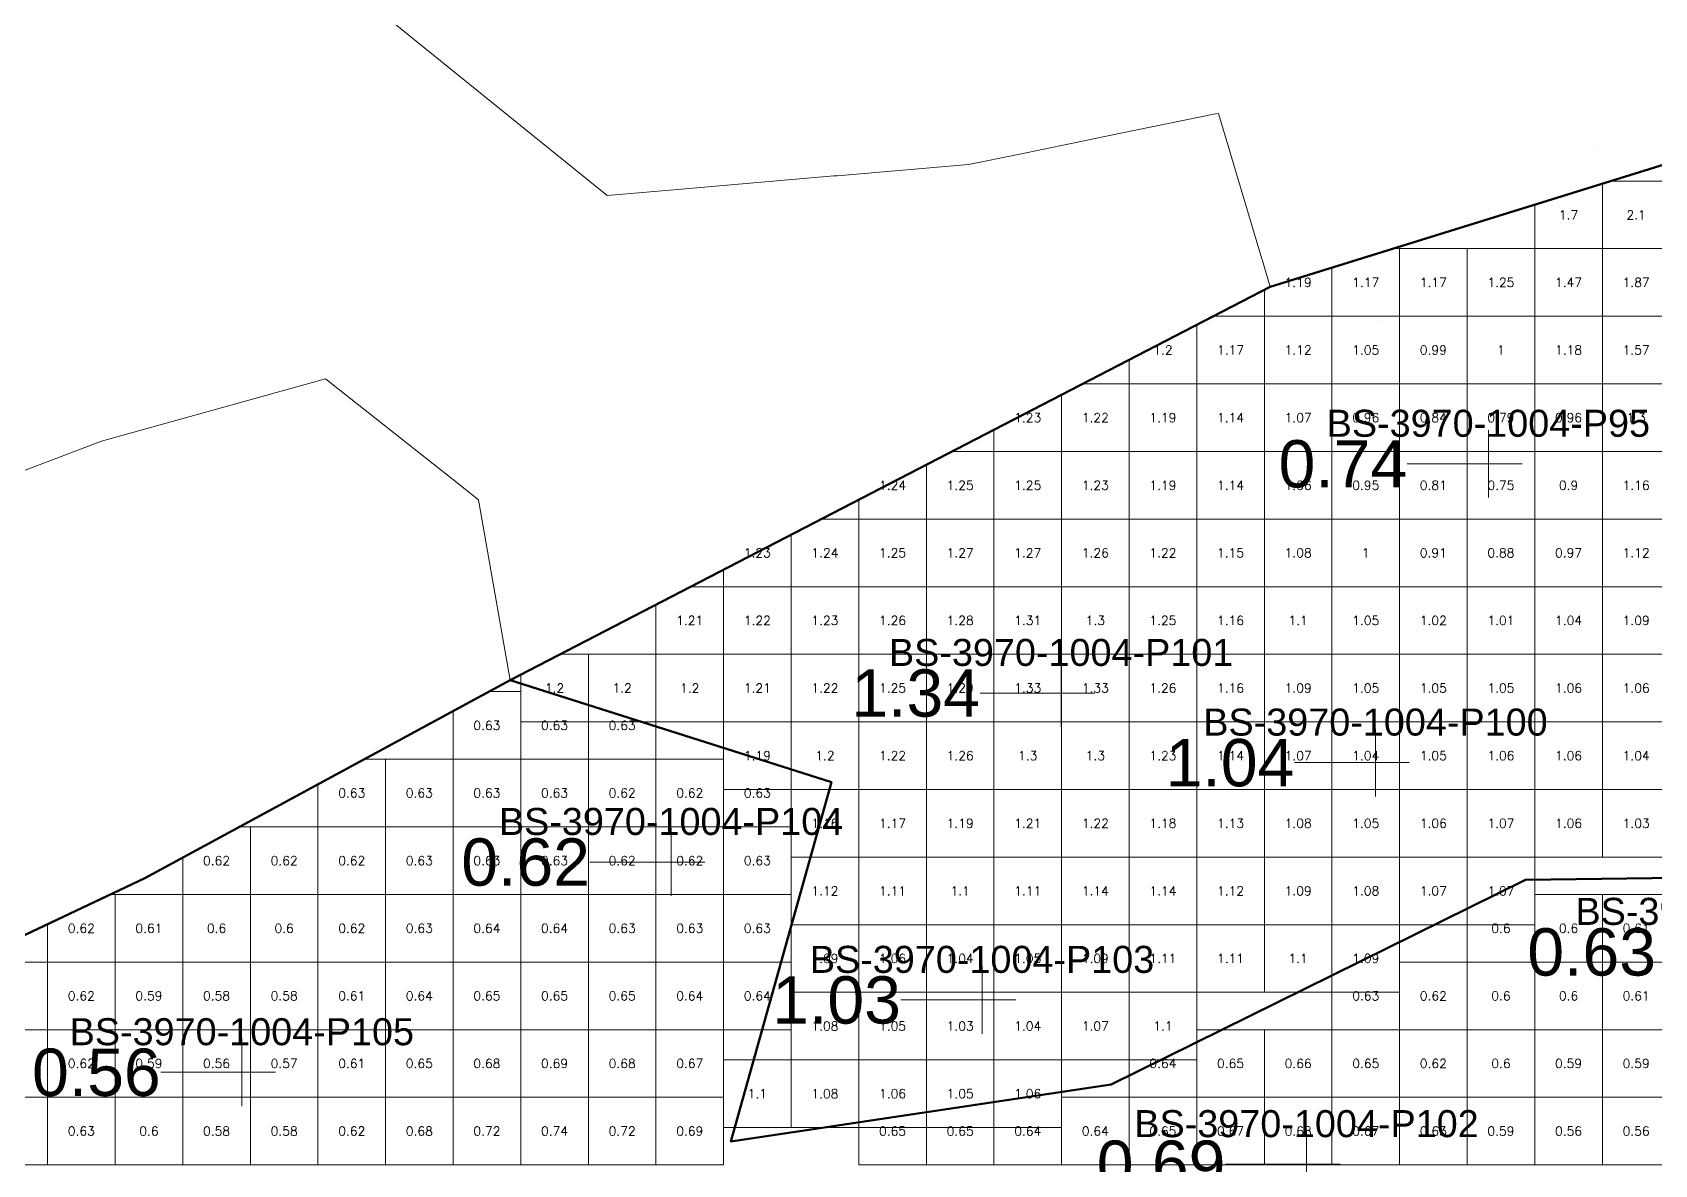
# Model space of a CAD drawing. Header units: inches. Extents: x 469775 to 470079, y 4349683 to 4349873.
# Drawn here: x 469810.14 to 469834.14, y 4349762.14 to 4349778.89 of the extents above; entities that cross this region are included whole.
import ezdxf
from ezdxf.enums import TextEntityAlignment as Align

# ---------------------------------------------------------------- set-up
doc = ezdxf.new("R2010")
doc.units = ezdxf.units.IN
doc.header["$MEASUREMENT"] = 0
for name, color, linetype, lineweight in [('0.500-1.000', 7, 'Continuous', 0), ('点', 7, 'Continuous', 0), ('爆区方格网', 7, 'Continuous', 0), ('线条', 7, 'Continuous', 0), ('钻孔', 7, 'Continuous', 0)]:
    doc.layers.add(name, color=color, linetype=linetype, lineweight=lineweight)
doc.styles.add('3dmine_textStyle_1', font='txt.shx', dxfattribs={"height": 1, "bigfont": 'gbcbig.shx'})
doc.styles.add('3dmine_textStyle_2', font='arial.ttf', dxfattribs={"height": 1})

msp = doc.modelspace()

# ---------------------------------------------------------------- hatches: boundary and pattern name
at = {"layer": '钻孔', "linetype": 'Continuous', "lineweight": 0, "true_color": 0x00ffff, "extrusion": (0, 1, 0)}
for points in [[(-469832.68, 3959.85), (-469831.68, 3959.85), (-469831.68, 3972.85), (-469832.68, 3972.85)], [(-469820.59, 3960.29), (-469819.59, 3960.29), (-469819.59, 3973.29), (-469820.59, 3973.29)], [(-469814.24, 3960.45), (-469813.24, 3960.45), (-469813.24, 3973.45), (-469814.24, 3973.45)], [(-469829.99, 3960.01), (-469828.99, 3960.01), (-469828.99, 3973.01), (-469829.99, 3973.01)]]:
    msp.add_hatch(color=4, dxfattribs=at).paths.add_polyline_path(points, flags=0)
at = {"layer": '钻孔', "linetype": 'Continuous', "lineweight": 0, "true_color": 0x0000ff, "extrusion": (0, 1, 0)}
for points in [[(-469826.36, 3960.04), (-469825.36, 3960.04), (-469825.36, 3973.04), (-469826.36, 3973.04)], [(-469831.01, 3959.95), (-469830.01, 3959.95), (-469830.01, 3972.95), (-469831.01, 3972.95)], [(-469825.19, 3960.15), (-469824.19, 3960.15), (-469824.19, 3973.15), (-469825.19, 3973.15)]]:
    msp.add_hatch(color=5, dxfattribs=at).paths.add_polyline_path(points, flags=0)

# ---------------------------------------------------------------- linework, layer by layer
at = {"color": 5, "linetype": 'Continuous', "lineweight": 50, "elevation": 1987.297}
for points in [[(469817.208, 4349769.309), (469828.454, 4349775.127), (469837.3, 4349777.874), (469846.044, 4349775.075), (469845.59, 4349771.971), (469847.292, 4349769.245), (469850.168, 4349770.343), (469852.439, 4349771.326), (469856.754, 4349771.099), (469861.845, 4349771.213), (469866.414, 4349769.254), (469864.214, 4349766.26), (469858.315, 4349764.574), (469853.994, 4349765.649), (469852.242, 4349767.401), (469842.005, 4349764.839), (469836.359, 4349766.411), (469832.229, 4349766.357), (469826.099, 4349763.33), (469820.476, 4349762.487), (469821.961, 4349767.803), (469817.208, 4349769.309), (469817.208, 4349769.309)], [(469808.467, 4349758.645), (469817.134, 4349758.797), (469824.272, 4349756.124), (469828.701, 4349753.527), (469831.831, 4349753.068), (469833.358, 4349750.622), (469837.582, 4349745.099), (469842.228, 4349744.294), (469848.28, 4349752.862), (469855.658, 4349756.452), (469851.682, 4349759.72), (469853.994, 4349765.649), (469852.242, 4349767.401), (469842.005, 4349764.839), (469836.359, 4349766.411), (469832.229, 4349766.357), (469826.099, 4349763.33), (469820.476, 4349762.487), (469821.961, 4349767.803), (469817.208, 4349769.309), (469811.803, 4349766.383), (469805.674, 4349763.484)]]:
    msp.add_lwpolyline(points, dxfattribs=at)
at = {"layer": '0.500-1.000'}
msp.add_lwpolyline([(469814.971, 4349779.451), (469818.643, 4349776.481), (469819.168, 4349776.526), (469819.745, 4349776.575), (469822, 4349776.768), (469822.048, 4349776.772), (469823.99, 4349776.938), (469824.725, 4349777.088), (469826.243, 4349777.399), (469827.642, 4349777.685), (469827.688, 4349777.694), (469827.702, 4349777.645), (469828.33, 4349775.542), (469828.333, 4349775.532), (469828.454, 4349775.127), (469828.227, 4349775.01), (469828.222, 4349775.007), (469825.366, 4349773.529), (469823.873, 4349772.757), (469817.208, 4349769.309), (469816.745, 4349771.948), (469816.74, 4349771.979), (469816.352, 4349772.286), (469814.477, 4349773.769), (469811.165, 4349772.846), (469811.165, 4349772.846), (469808.152, 4349771.701)], dxfattribs=at)
at = {"layer": '点', "color": 138, "linetype": 'Continuous', "lineweight": 0, "true_color": 0x004c4c}
for points, elevation in [([(469831.68, 4349772.01), (469831.68, 4349773.01)], 3972.85), ([(469832.18, 4349772.51), (469831.18, 4349772.51)], 3972.85), ([(469825.36, 4349768.62), (469825.36, 4349769.62)], 3973.04), ([(469825.86, 4349769.12), (469824.86, 4349769.12)], 3973.04), ([(469830.01, 4349767.59), (469830.01, 4349768.59)], 3972.95), ([(469830.51, 4349768.09), (469829.51, 4349768.09)], 3972.95), ([(469819.59, 4349766.12), (469819.59, 4349767.12)], 3973.29), ([(469820.09, 4349766.62), (469819.09, 4349766.62)], 3973.29), ([(469824.19, 4349764.08), (469824.19, 4349765.08)], 3973.15), ([(469824.69, 4349764.58), (469823.69, 4349764.58)], 3973.15), ([(469813.24, 4349763.01), (469813.24, 4349764.01)], 3973.45), ([(469813.74, 4349763.51), (469812.74, 4349763.51)], 3973.45), ([(469828.99, 4349761.65), (469828.99, 4349762.65)], 3973.01), ([(469829.49, 4349762.15), (469828.49, 4349762.15)], 3973.01)]:
    msp.add_lwpolyline(points, dxfattribs=dict(at, elevation=elevation))
at = {"layer": '爆区方格网', "color": 5, "linetype": 'Continuous', "lineweight": 0, "elevation": 3972.82}
for points in [[(469833.366, 4349775.693), (469832.366, 4349775.693), (469832.366, 4349776.342), (469833.366, 4349776.652), (469833.366, 4349775.693)], [(469834.366, 4349775.693), (469833.366, 4349775.693), (469833.366, 4349776.652), (469833.498, 4349776.693), (469834.366, 4349776.693), (469834.366, 4349775.693)], [(469830.366, 4349774.693), (469829.366, 4349774.693), (469829.366, 4349775.41), (469830.278, 4349775.693), (469830.366, 4349775.693), (469830.366, 4349774.693)], [(469831.366, 4349774.693), (469830.366, 4349774.693), (469830.366, 4349775.693), (469831.366, 4349775.693), (469831.366, 4349774.693)], [(469832.366, 4349774.693), (469831.366, 4349774.693), (469831.366, 4349775.693), (469832.366, 4349775.693), (469832.366, 4349774.693)], [(469833.366, 4349774.693), (469832.366, 4349774.693), (469832.366, 4349775.693), (469833.366, 4349775.693), (469833.366, 4349774.693)], [(469834.366, 4349774.693), (469833.366, 4349774.693), (469833.366, 4349775.693), (469834.366, 4349775.693), (469834.366, 4349774.693)], [(469829.366, 4349774.693), (469828.366, 4349774.693), (469828.366, 4349775.081), (469828.454, 4349775.127), (469829.366, 4349775.41), (469829.366, 4349774.693)], [(469828.366, 4349773.693), (469827.366, 4349773.693), (469827.366, 4349774.564), (469827.616, 4349774.693), (469828.366, 4349774.693), (469828.366, 4349773.693)], [(469829.366, 4349773.693), (469828.366, 4349773.693), (469828.366, 4349774.693), (469829.366, 4349774.693), (469829.366, 4349773.693)], [(469830.366, 4349773.693), (469829.366, 4349773.693), (469829.366, 4349774.693), (469830.366, 4349774.693), (469830.366, 4349773.693)], [(469831.366, 4349773.693), (469830.366, 4349773.693), (469830.366, 4349774.693), (469831.366, 4349774.693), (469831.366, 4349773.693)], [(469832.366, 4349773.693), (469831.366, 4349773.693), (469831.366, 4349774.693), (469832.366, 4349774.693), (469832.366, 4349773.693)], [(469833.366, 4349773.693), (469832.366, 4349773.693), (469832.366, 4349774.693), (469833.366, 4349774.693), (469833.366, 4349773.693)], [(469834.366, 4349773.693), (469833.366, 4349773.693), (469833.366, 4349774.693), (469834.366, 4349774.693), (469834.366, 4349773.693)], [(469827.366, 4349773.693), (469826.366, 4349773.693), (469826.366, 4349774.047), (469827.366, 4349774.564), (469827.366, 4349773.693)], [(469825.366, 4349772.693), (469824.366, 4349772.693), (469824.366, 4349773.012), (469825.366, 4349773.529), (469825.366, 4349772.693)], [(469826.366, 4349772.693), (469825.366, 4349772.693), (469825.366, 4349773.529), (469825.683, 4349773.693), (469826.366, 4349773.693), (469826.366, 4349772.693)], [(469827.366, 4349772.693), (469826.366, 4349772.693), (469826.366, 4349773.693), (469827.366, 4349773.693), (469827.366, 4349772.693)], [(469828.366, 4349772.693), (469827.366, 4349772.693), (469827.366, 4349773.693), (469828.366, 4349773.693), (469828.366, 4349772.693)], [(469829.366, 4349772.693), (469828.366, 4349772.693), (469828.366, 4349773.693), (469829.366, 4349773.693), (469829.366, 4349772.693)], [(469830.366, 4349772.693), (469829.366, 4349772.693), (469829.366, 4349773.693), (469830.366, 4349773.693), (469830.366, 4349772.693)], [(469831.366, 4349772.693), (469830.366, 4349772.693), (469830.366, 4349773.693), (469831.366, 4349773.693), (469831.366, 4349772.693)], [(469832.366, 4349772.693), (469831.366, 4349772.693), (469831.366, 4349773.693), (469832.366, 4349773.693), (469832.366, 4349772.693)], [(469833.366, 4349772.693), (469832.366, 4349772.693), (469832.366, 4349773.693), (469833.366, 4349773.693), (469833.366, 4349772.693)], [(469834.366, 4349772.693), (469833.366, 4349772.693), (469833.366, 4349773.693), (469834.366, 4349773.693), (469834.366, 4349772.693)], [(469824.366, 4349771.693), (469823.366, 4349771.693), (469823.366, 4349772.495), (469823.75, 4349772.693), (469824.366, 4349772.693), (469824.366, 4349771.693)], [(469825.366, 4349771.693), (469824.366, 4349771.693), (469824.366, 4349772.693), (469825.366, 4349772.693), (469825.366, 4349771.693)], [(469826.366, 4349771.693), (469825.366, 4349771.693), (469825.366, 4349772.693), (469826.366, 4349772.693), (469826.366, 4349771.693)], [(469827.366, 4349771.693), (469826.366, 4349771.693), (469826.366, 4349772.693), (469827.366, 4349772.693), (469827.366, 4349771.693)], [(469828.366, 4349771.693), (469827.366, 4349771.693), (469827.366, 4349772.693), (469828.366, 4349772.693), (469828.366, 4349771.693)], [(469829.366, 4349771.693), (469828.366, 4349771.693), (469828.366, 4349772.693), (469829.366, 4349772.693), (469829.366, 4349771.693)], [(469830.366, 4349771.693), (469829.366, 4349771.693), (469829.366, 4349772.693), (469830.366, 4349772.693), (469830.366, 4349771.693)], [(469831.366, 4349771.693), (469830.366, 4349771.693), (469830.366, 4349772.693), (469831.366, 4349772.693), (469831.366, 4349771.693)], [(469832.366, 4349771.693), (469831.366, 4349771.693), (469831.366, 4349772.693), (469832.366, 4349772.693), (469832.366, 4349771.693)], [(469833.366, 4349771.693), (469832.366, 4349771.693), (469832.366, 4349772.693), (469833.366, 4349772.693), (469833.366, 4349771.693)], [(469834.366, 4349771.693), (469833.366, 4349771.693), (469833.366, 4349772.693), (469834.366, 4349772.693), (469834.366, 4349771.693)], [(469823.366, 4349771.693), (469822.366, 4349771.693), (469822.366, 4349771.977), (469823.366, 4349772.495), (469823.366, 4349771.693)], [(469822.366, 4349770.693), (469821.366, 4349770.693), (469821.366, 4349771.46), (469821.817, 4349771.693), (469822.366, 4349771.693), (469822.366, 4349770.693)], [(469823.366, 4349770.693), (469822.366, 4349770.693), (469822.366, 4349771.693), (469823.366, 4349771.693), (469823.366, 4349770.693)], [(469824.366, 4349770.693), (469823.366, 4349770.693), (469823.366, 4349771.693), (469824.366, 4349771.693), (469824.366, 4349770.693)], [(469825.366, 4349770.693), (469824.366, 4349770.693), (469824.366, 4349771.693), (469825.366, 4349771.693), (469825.366, 4349770.693)], [(469826.366, 4349770.693), (469825.366, 4349770.693), (469825.366, 4349771.693), (469826.366, 4349771.693), (469826.366, 4349770.693)], [(469827.366, 4349770.693), (469826.366, 4349770.693), (469826.366, 4349771.693), (469827.366, 4349771.693), (469827.366, 4349770.693)], [(469828.366, 4349770.693), (469827.366, 4349770.693), (469827.366, 4349771.693), (469828.366, 4349771.693), (469828.366, 4349770.693)], [(469829.366, 4349770.693), (469828.366, 4349770.693), (469828.366, 4349771.693), (469829.366, 4349771.693), (469829.366, 4349770.693)], [(469830.366, 4349770.693), (469829.366, 4349770.693), (469829.366, 4349771.693), (469830.366, 4349771.693), (469830.366, 4349770.693)], [(469831.366, 4349770.693), (469830.366, 4349770.693), (469830.366, 4349771.693), (469831.366, 4349771.693), (469831.366, 4349770.693)], [(469832.366, 4349770.693), (469831.366, 4349770.693), (469831.366, 4349771.693), (469832.366, 4349771.693), (469832.366, 4349770.693)], [(469833.366, 4349770.693), (469832.366, 4349770.693), (469832.366, 4349771.693), (469833.366, 4349771.693), (469833.366, 4349770.693)], [(469834.366, 4349770.693), (469833.366, 4349770.693), (469833.366, 4349771.693), (469834.366, 4349771.693), (469834.366, 4349770.693)], [(469821.366, 4349770.693), (469820.366, 4349770.693), (469820.366, 4349770.943), (469821.366, 4349771.46), (469821.366, 4349770.693)], [(469833.366, 4349769.693), (469832.366, 4349769.693), (469832.366, 4349770.693), (469833.366, 4349770.693), (469833.366, 4349769.693)], [(469834.366, 4349769.693), (469833.366, 4349769.693), (469833.366, 4349770.693), (469834.366, 4349770.693), (469834.366, 4349769.693)], [(469832.366, 4349768.693), (469831.366, 4349768.693), (469831.366, 4349769.693), (469832.366, 4349769.693), (469832.366, 4349768.693)], [(469833.366, 4349768.693), (469832.366, 4349768.693), (469832.366, 4349769.693), (469833.366, 4349769.693), (469833.366, 4349768.693)], [(469834.366, 4349768.693), (469833.366, 4349768.693), (469833.366, 4349769.693), (469834.366, 4349769.693), (469834.366, 4349768.693)], [(469831.366, 4349767.693), (469830.366, 4349767.693), (469830.366, 4349768.693), (469831.366, 4349768.693), (469831.366, 4349767.693)], [(469832.366, 4349767.693), (469831.366, 4349767.693), (469831.366, 4349768.693), (469832.366, 4349768.693), (469832.366, 4349767.693)], [(469833.366, 4349767.693), (469832.366, 4349767.693), (469832.366, 4349768.693), (469833.366, 4349768.693), (469833.366, 4349767.693)], [(469834.366, 4349767.693), (469833.366, 4349767.693), (469833.366, 4349768.693), (469834.366, 4349768.693), (469834.366, 4349767.693)], [(469831.366, 4349766.693), (469830.366, 4349766.693), (469830.366, 4349767.693), (469831.366, 4349767.693), (469831.366, 4349766.693)], [(469832.366, 4349766.693), (469831.366, 4349766.693), (469831.366, 4349767.693), (469832.366, 4349767.693), (469832.366, 4349766.693)], [(469833.366, 4349766.693), (469832.366, 4349766.693), (469832.366, 4349767.693), (469833.366, 4349767.693), (469833.366, 4349766.693)], [(469834.366, 4349766.693), (469833.366, 4349766.693), (469833.366, 4349767.693), (469834.366, 4349767.693), (469834.366, 4349766.693)], [(469832.366, 4349765.693), (469831.366, 4349765.693), (469831.366, 4349766.693), (469832.366, 4349766.693), (469832.366, 4349765.693)]]:
    msp.add_lwpolyline(points, dxfattribs=at)
at = {"layer": '爆区方格网', "color": 5, "linetype": 'Continuous', "lineweight": 0, "true_color": 0x0000ff, "elevation": 3972.82}
for points in [[(469820.366, 4349769.693), (469819.366, 4349769.693), (469819.366, 4349770.425), (469819.885, 4349770.693), (469820.366, 4349770.693), (469820.366, 4349769.693)], [(469821.366, 4349769.693), (469820.366, 4349769.693), (469820.366, 4349770.693), (469821.366, 4349770.693), (469821.366, 4349769.693)], [(469822.366, 4349769.693), (469821.366, 4349769.693), (469821.366, 4349770.693), (469822.366, 4349770.693), (469822.366, 4349769.693)], [(469823.366, 4349769.693), (469822.366, 4349769.693), (469822.366, 4349770.693), (469823.366, 4349770.693), (469823.366, 4349769.693)], [(469824.366, 4349769.693), (469823.366, 4349769.693), (469823.366, 4349770.693), (469824.366, 4349770.693), (469824.366, 4349769.693)], [(469825.366, 4349769.693), (469824.366, 4349769.693), (469824.366, 4349770.693), (469825.366, 4349770.693), (469825.366, 4349769.693)], [(469826.366, 4349769.693), (469825.366, 4349769.693), (469825.366, 4349770.693), (469826.366, 4349770.693), (469826.366, 4349769.693)], [(469827.366, 4349769.693), (469826.366, 4349769.693), (469826.366, 4349770.693), (469827.366, 4349770.693), (469827.366, 4349769.693)], [(469828.366, 4349769.693), (469827.366, 4349769.693), (469827.366, 4349770.693), (469828.366, 4349770.693), (469828.366, 4349769.693)], [(469829.366, 4349769.693), (469828.366, 4349769.693), (469828.366, 4349770.693), (469829.366, 4349770.693), (469829.366, 4349769.693)], [(469830.366, 4349769.693), (469829.366, 4349769.693), (469829.366, 4349770.693), (469830.366, 4349770.693), (469830.366, 4349769.693)], [(469831.366, 4349769.693), (469830.366, 4349769.693), (469830.366, 4349770.693), (469831.366, 4349770.693), (469831.366, 4349769.693)], [(469832.366, 4349769.693), (469831.366, 4349769.693), (469831.366, 4349770.693), (469832.366, 4349770.693), (469832.366, 4349769.693)], [(469818.366, 4349768.693), (469817.366, 4349768.693), (469817.366, 4349769.39), (469817.952, 4349769.693), (469818.366, 4349769.693), (469818.366, 4349768.693)], [(469819.366, 4349768.693), (469818.366, 4349768.693), (469818.366, 4349769.693), (469819.366, 4349769.693), (469819.366, 4349768.693)], [(469820.366, 4349768.693), (469819.366, 4349768.693), (469819.366, 4349769.693), (469820.366, 4349769.693), (469820.366, 4349768.693)], [(469821.366, 4349768.693), (469820.366, 4349768.693), (469820.366, 4349769.693), (469821.366, 4349769.693), (469821.366, 4349768.693)], [(469822.366, 4349768.693), (469821.366, 4349768.693), (469821.366, 4349769.693), (469822.366, 4349769.693), (469822.366, 4349768.693)], [(469823.366, 4349768.693), (469822.366, 4349768.693), (469822.366, 4349769.693), (469823.366, 4349769.693), (469823.366, 4349768.693)], [(469824.366, 4349768.693), (469823.366, 4349768.693), (469823.366, 4349769.693), (469824.366, 4349769.693), (469824.366, 4349768.693)], [(469825.366, 4349768.693), (469824.366, 4349768.693), (469824.366, 4349769.693), (469825.366, 4349769.693), (469825.366, 4349768.693)], [(469826.366, 4349768.693), (469825.366, 4349768.693), (469825.366, 4349769.693), (469826.366, 4349769.693), (469826.366, 4349768.693)], [(469827.366, 4349768.693), (469826.366, 4349768.693), (469826.366, 4349769.693), (469827.366, 4349769.693), (469827.366, 4349768.693)], [(469828.366, 4349768.693), (469827.366, 4349768.693), (469827.366, 4349769.693), (469828.366, 4349769.693), (469828.366, 4349768.693)], [(469829.366, 4349768.693), (469828.366, 4349768.693), (469828.366, 4349769.693), (469829.366, 4349769.693), (469829.366, 4349768.693)], [(469830.366, 4349768.693), (469829.366, 4349768.693), (469829.366, 4349769.693), (469830.366, 4349769.693), (469830.366, 4349768.693)], [(469831.366, 4349768.693), (469830.366, 4349768.693), (469830.366, 4349769.693), (469831.366, 4349769.693), (469831.366, 4349768.693)], [(469821.366, 4349767.693), (469820.366, 4349767.693), (469820.366, 4349768.693), (469821.366, 4349768.693), (469821.366, 4349767.693)], [(469822.366, 4349767.693), (469821.366, 4349767.693), (469821.366, 4349768.693), (469822.366, 4349768.693), (469822.366, 4349767.693)], [(469823.366, 4349767.693), (469822.366, 4349767.693), (469822.366, 4349768.693), (469823.366, 4349768.693), (469823.366, 4349767.693)], [(469824.366, 4349767.693), (469823.366, 4349767.693), (469823.366, 4349768.693), (469824.366, 4349768.693), (469824.366, 4349767.693)], [(469825.366, 4349767.693), (469824.366, 4349767.693), (469824.366, 4349768.693), (469825.366, 4349768.693), (469825.366, 4349767.693)], [(469826.366, 4349767.693), (469825.366, 4349767.693), (469825.366, 4349768.693), (469826.366, 4349768.693), (469826.366, 4349767.693)], [(469827.366, 4349767.693), (469826.366, 4349767.693), (469826.366, 4349768.693), (469827.366, 4349768.693), (469827.366, 4349767.693)], [(469828.366, 4349767.693), (469827.366, 4349767.693), (469827.366, 4349768.693), (469828.366, 4349768.693), (469828.366, 4349767.693)], [(469829.366, 4349767.693), (469828.366, 4349767.693), (469828.366, 4349768.693), (469829.366, 4349768.693), (469829.366, 4349767.693)], [(469830.366, 4349767.693), (469829.366, 4349767.693), (469829.366, 4349768.693), (469830.366, 4349768.693), (469830.366, 4349767.693)], [(469822.366, 4349766.693), (469821.366, 4349766.693), (469821.366, 4349767.693), (469822.366, 4349767.693), (469822.366, 4349766.693)], [(469823.366, 4349766.693), (469822.366, 4349766.693), (469822.366, 4349767.693), (469823.366, 4349767.693), (469823.366, 4349766.693)], [(469824.366, 4349766.693), (469823.366, 4349766.693), (469823.366, 4349767.693), (469824.366, 4349767.693), (469824.366, 4349766.693)], [(469825.366, 4349766.693), (469824.366, 4349766.693), (469824.366, 4349767.693), (469825.366, 4349767.693), (469825.366, 4349766.693)], [(469826.366, 4349766.693), (469825.366, 4349766.693), (469825.366, 4349767.693), (469826.366, 4349767.693), (469826.366, 4349766.693)], [(469827.366, 4349766.693), (469826.366, 4349766.693), (469826.366, 4349767.693), (469827.366, 4349767.693), (469827.366, 4349766.693)], [(469828.366, 4349766.693), (469827.366, 4349766.693), (469827.366, 4349767.693), (469828.366, 4349767.693), (469828.366, 4349766.693)], [(469829.366, 4349766.693), (469828.366, 4349766.693), (469828.366, 4349767.693), (469829.366, 4349767.693), (469829.366, 4349766.693)], [(469830.366, 4349766.693), (469829.366, 4349766.693), (469829.366, 4349767.693), (469830.366, 4349767.693), (469830.366, 4349766.693)], [(469822.366, 4349765.693), (469821.366, 4349765.693), (469821.366, 4349766.693), (469822.366, 4349766.693), (469822.366, 4349765.693)], [(469823.366, 4349765.693), (469822.366, 4349765.693), (469822.366, 4349766.693), (469823.366, 4349766.693), (469823.366, 4349765.693)], [(469824.366, 4349765.693), (469823.366, 4349765.693), (469823.366, 4349766.693), (469824.366, 4349766.693), (469824.366, 4349765.693)], [(469825.366, 4349765.693), (469824.366, 4349765.693), (469824.366, 4349766.693), (469825.366, 4349766.693), (469825.366, 4349765.693)], [(469826.366, 4349765.693), (469825.366, 4349765.693), (469825.366, 4349766.693), (469826.366, 4349766.693), (469826.366, 4349765.693)], [(469827.366, 4349765.693), (469826.366, 4349765.693), (469826.366, 4349766.693), (469827.366, 4349766.693), (469827.366, 4349765.693)], [(469828.366, 4349765.693), (469827.366, 4349765.693), (469827.366, 4349766.693), (469828.366, 4349766.693), (469828.366, 4349765.693)], [(469829.366, 4349765.693), (469828.366, 4349765.693), (469828.366, 4349766.693), (469829.366, 4349766.693), (469829.366, 4349765.693)], [(469830.366, 4349765.693), (469829.366, 4349765.693), (469829.366, 4349766.693), (469830.366, 4349766.693), (469830.366, 4349765.693)], [(469831.366, 4349765.693), (469830.366, 4349765.693), (469830.366, 4349766.693), (469831.366, 4349766.693), (469831.366, 4349765.693)], [(469822.366, 4349764.693), (469821.366, 4349764.693), (469821.366, 4349765.693), (469822.366, 4349765.693), (469822.366, 4349764.693)], [(469823.366, 4349764.693), (469822.366, 4349764.693), (469822.366, 4349765.693), (469823.366, 4349765.693), (469823.366, 4349764.693)], [(469824.366, 4349764.693), (469823.366, 4349764.693), (469823.366, 4349765.693), (469824.366, 4349765.693), (469824.366, 4349764.693)], [(469825.366, 4349764.693), (469824.366, 4349764.693), (469824.366, 4349765.693), (469825.366, 4349765.693), (469825.366, 4349764.693)], [(469826.366, 4349764.693), (469825.366, 4349764.693), (469825.366, 4349765.693), (469826.366, 4349765.693), (469826.366, 4349764.693)], [(469827.366, 4349764.693), (469826.366, 4349764.693), (469826.366, 4349765.693), (469827.366, 4349765.693), (469827.366, 4349764.693)], [(469828.366, 4349764.693), (469827.366, 4349764.693), (469827.366, 4349765.693), (469828.366, 4349765.693), (469828.366, 4349764.693)], [(469829.366, 4349764.693), (469828.366, 4349764.693), (469828.366, 4349765.693), (469829.366, 4349765.693), (469829.366, 4349764.693)], [(469830.366, 4349764.693), (469829.366, 4349764.693), (469829.366, 4349765.693), (469830.366, 4349765.693), (469830.366, 4349764.693)], [(469822.366, 4349763.693), (469821.366, 4349763.693), (469821.366, 4349764.693), (469822.366, 4349764.693), (469822.366, 4349763.693)], [(469823.366, 4349763.693), (469822.366, 4349763.693), (469822.366, 4349764.693), (469823.366, 4349764.693), (469823.366, 4349763.693)], [(469824.366, 4349763.693), (469823.366, 4349763.693), (469823.366, 4349764.693), (469824.366, 4349764.693), (469824.366, 4349763.693)], [(469825.366, 4349763.693), (469824.366, 4349763.693), (469824.366, 4349764.693), (469825.366, 4349764.693), (469825.366, 4349763.693)], [(469826.366, 4349763.693), (469825.366, 4349763.693), (469825.366, 4349764.693), (469826.366, 4349764.693), (469826.366, 4349763.693)], [(469827.366, 4349763.693), (469826.366, 4349763.693), (469826.366, 4349764.693), (469827.366, 4349764.693), (469827.366, 4349763.693)], [(469821.366, 4349762.693), (469820.366, 4349762.693), (469820.366, 4349763.693), (469821.366, 4349763.693), (469821.366, 4349762.693)], [(469822.366, 4349762.693), (469821.366, 4349762.693), (469821.366, 4349763.693), (469822.366, 4349763.693), (469822.366, 4349762.693)], [(469823.366, 4349762.693), (469822.366, 4349762.693), (469822.366, 4349763.693), (469823.366, 4349763.693), (469823.366, 4349762.693)], [(469824.366, 4349762.693), (469823.366, 4349762.693), (469823.366, 4349763.693), (469824.366, 4349763.693), (469824.366, 4349762.693)], [(469825.366, 4349762.693), (469824.366, 4349762.693), (469824.366, 4349763.693), (469825.366, 4349763.693), (469825.366, 4349762.693)]]:
    msp.add_lwpolyline(points, dxfattribs=at)
at = {"layer": '爆区方格网', "color": 4, "linetype": 'Continuous', "lineweight": 0, "true_color": 0x00ffff, "elevation": 3972.76}
for points in [[(469817.366, 4349768.693), (469817.366, 4349768.14), (469816.366, 4349768.14), (469816.366, 4349768.853), (469816.896, 4349769.14), (469817.366, 4349769.14), (469817.366, 4349768.693)], [(469818.366, 4349768.14), (469817.366, 4349768.14), (469817.366, 4349768.693), (469818.366, 4349768.693), (469818.366, 4349768.14)], [(469819.366, 4349768.14), (469818.366, 4349768.14), (469818.366, 4349768.693), (469819.366, 4349768.693), (469819.366, 4349768.14)], [(469815.366, 4349767.14), (469814.366, 4349767.14), (469814.366, 4349767.77), (469815.048, 4349768.14), (469815.366, 4349768.14), (469815.366, 4349767.14)], [(469816.366, 4349767.14), (469815.366, 4349767.14), (469815.366, 4349768.14), (469816.366, 4349768.14), (469816.366, 4349767.14)], [(469817.366, 4349767.14), (469816.366, 4349767.14), (469816.366, 4349768.14), (469817.366, 4349768.14), (469817.366, 4349767.14)], [(469818.366, 4349767.14), (469817.366, 4349767.14), (469817.366, 4349768.14), (469818.366, 4349768.14), (469818.366, 4349767.14)], [(469819.366, 4349767.14), (469818.366, 4349767.14), (469818.366, 4349768.14), (469819.366, 4349768.14), (469819.366, 4349767.14)], [(469820.366, 4349767.693), (469820.366, 4349767.14), (469819.366, 4349767.14), (469819.366, 4349768.14), (469820.366, 4349768.14), (469820.366, 4349767.693)], [(469821.366, 4349767.14), (469820.366, 4349767.14), (469820.366, 4349767.693), (469821.366, 4349767.693), (469821.366, 4349767.14)], [(469813.366, 4349766.14), (469812.366, 4349766.14), (469812.366, 4349766.688), (469813.201, 4349767.14), (469813.366, 4349767.14), (469813.366, 4349766.14)], [(469814.366, 4349766.14), (469813.366, 4349766.14), (469813.366, 4349767.14), (469814.366, 4349767.14), (469814.366, 4349766.14)], [(469815.366, 4349766.14), (469814.366, 4349766.14), (469814.366, 4349767.14), (469815.366, 4349767.14), (469815.366, 4349766.14)], [(469816.366, 4349766.14), (469815.366, 4349766.14), (469815.366, 4349767.14), (469816.366, 4349767.14), (469816.366, 4349766.14)], [(469817.366, 4349766.14), (469816.366, 4349766.14), (469816.366, 4349767.14), (469817.366, 4349767.14), (469817.366, 4349766.14)], [(469818.366, 4349766.14), (469817.366, 4349766.14), (469817.366, 4349767.14), (469818.366, 4349767.14), (469818.366, 4349766.14)], [(469819.366, 4349766.14), (469818.366, 4349766.14), (469818.366, 4349767.14), (469819.366, 4349767.14), (469819.366, 4349766.14)], [(469820.366, 4349766.14), (469819.366, 4349766.14), (469819.366, 4349767.14), (469820.366, 4349767.14), (469820.366, 4349766.14)], [(469821.366, 4349766.693), (469821.366, 4349766.14), (469820.366, 4349766.14), (469820.366, 4349767.14), (469821.366, 4349767.14), (469821.366, 4349766.693)], [(469811.366, 4349765.14), (469810.366, 4349765.14), (469810.366, 4349765.703), (469811.289, 4349766.14), (469811.366, 4349766.14), (469811.366, 4349765.14)], [(469812.366, 4349765.14), (469811.366, 4349765.14), (469811.366, 4349766.14), (469812.366, 4349766.14), (469812.366, 4349765.14)], [(469813.366, 4349765.14), (469812.366, 4349765.14), (469812.366, 4349766.14), (469813.366, 4349766.14), (469813.366, 4349765.14)], [(469814.366, 4349765.14), (469813.366, 4349765.14), (469813.366, 4349766.14), (469814.366, 4349766.14), (469814.366, 4349765.14)], [(469815.366, 4349765.14), (469814.366, 4349765.14), (469814.366, 4349766.14), (469815.366, 4349766.14), (469815.366, 4349765.14)], [(469816.366, 4349765.14), (469815.366, 4349765.14), (469815.366, 4349766.14), (469816.366, 4349766.14), (469816.366, 4349765.14)], [(469817.366, 4349765.14), (469816.366, 4349765.14), (469816.366, 4349766.14), (469817.366, 4349766.14), (469817.366, 4349765.14)], [(469818.366, 4349765.14), (469817.366, 4349765.14), (469817.366, 4349766.14), (469818.366, 4349766.14), (469818.366, 4349765.14)], [(469819.366, 4349765.14), (469818.366, 4349765.14), (469818.366, 4349766.14), (469819.366, 4349766.14), (469819.366, 4349765.14)], [(469820.366, 4349765.14), (469819.366, 4349765.14), (469819.366, 4349766.14), (469820.366, 4349766.14), (469820.366, 4349765.14)], [(469821.366, 4349765.693), (469821.366, 4349765.14), (469820.366, 4349765.14), (469820.366, 4349766.14), (469821.366, 4349766.14), (469821.366, 4349765.693)], [(469833.366, 4349765.14), (469832.366, 4349765.14), (469832.366, 4349765.693), (469832.366, 4349766.14), (469833.366, 4349766.14), (469833.366, 4349765.14)], [(469834.366, 4349765.14), (469833.366, 4349765.14), (469833.366, 4349766.14), (469834.366, 4349766.14), (469834.366, 4349765.14)], [(469832.366, 4349765.14), (469831.366, 4349765.14), (469831.366, 4349765.693), (469832.366, 4349765.693), (469832.366, 4349765.14)], [(469810.366, 4349764.14), (469809.366, 4349764.14), (469809.366, 4349765.14), (469810.366, 4349765.14), (469810.366, 4349764.14)], [(469811.366, 4349764.14), (469810.366, 4349764.14), (469810.366, 4349765.14), (469811.366, 4349765.14), (469811.366, 4349764.14)], [(469812.366, 4349764.14), (469811.366, 4349764.14), (469811.366, 4349765.14), (469812.366, 4349765.14), (469812.366, 4349764.14)], [(469813.366, 4349764.14), (469812.366, 4349764.14), (469812.366, 4349765.14), (469813.366, 4349765.14), (469813.366, 4349764.14)], [(469814.366, 4349764.14), (469813.366, 4349764.14), (469813.366, 4349765.14), (469814.366, 4349765.14), (469814.366, 4349764.14)], [(469815.366, 4349764.14), (469814.366, 4349764.14), (469814.366, 4349765.14), (469815.366, 4349765.14), (469815.366, 4349764.14)], [(469816.366, 4349764.14), (469815.366, 4349764.14), (469815.366, 4349765.14), (469816.366, 4349765.14), (469816.366, 4349764.14)], [(469817.366, 4349764.14), (469816.366, 4349764.14), (469816.366, 4349765.14), (469817.366, 4349765.14), (469817.366, 4349764.14)], [(469818.366, 4349764.14), (469817.366, 4349764.14), (469817.366, 4349765.14), (469818.366, 4349765.14), (469818.366, 4349764.14)], [(469819.366, 4349764.14), (469818.366, 4349764.14), (469818.366, 4349765.14), (469819.366, 4349765.14), (469819.366, 4349764.14)], [(469820.366, 4349764.14), (469819.366, 4349764.14), (469819.366, 4349765.14), (469820.366, 4349765.14), (469820.366, 4349764.14)], [(469821.366, 4349764.14), (469820.366, 4349764.14), (469820.366, 4349765.14), (469821.366, 4349765.14), (469821.366, 4349764.14)], [(469831.366, 4349764.14), (469830.366, 4349764.14), (469830.366, 4349764.693), (469830.366, 4349765.14), (469831.366, 4349765.14), (469831.366, 4349764.14)], [(469832.366, 4349764.14), (469831.366, 4349764.14), (469831.366, 4349765.14), (469832.366, 4349765.14), (469832.366, 4349764.14)], [(469833.366, 4349764.14), (469832.366, 4349764.14), (469832.366, 4349765.14), (469833.366, 4349765.14), (469833.366, 4349764.14)], [(469834.366, 4349764.14), (469833.366, 4349764.14), (469833.366, 4349765.14), (469834.366, 4349765.14), (469834.366, 4349764.14)], [(469830.366, 4349764.14), (469829.366, 4349764.14), (469829.366, 4349764.693), (469830.366, 4349764.693), (469830.366, 4349764.14)], [(469810.366, 4349763.14), (469809.366, 4349763.14), (469809.366, 4349764.14), (469810.366, 4349764.14), (469810.366, 4349763.14)], [(469811.366, 4349763.14), (469810.366, 4349763.14), (469810.366, 4349764.14), (469811.366, 4349764.14), (469811.366, 4349763.14)], [(469812.366, 4349763.14), (469811.366, 4349763.14), (469811.366, 4349764.14), (469812.366, 4349764.14), (469812.366, 4349763.14)], [(469813.366, 4349763.14), (469812.366, 4349763.14), (469812.366, 4349764.14), (469813.366, 4349764.14), (469813.366, 4349763.14)], [(469814.366, 4349763.14), (469813.366, 4349763.14), (469813.366, 4349764.14), (469814.366, 4349764.14), (469814.366, 4349763.14)], [(469815.366, 4349763.14), (469814.366, 4349763.14), (469814.366, 4349764.14), (469815.366, 4349764.14), (469815.366, 4349763.14)], [(469816.366, 4349763.14), (469815.366, 4349763.14), (469815.366, 4349764.14), (469816.366, 4349764.14), (469816.366, 4349763.14)], [(469817.366, 4349763.14), (469816.366, 4349763.14), (469816.366, 4349764.14), (469817.366, 4349764.14), (469817.366, 4349763.14)], [(469818.366, 4349763.14), (469817.366, 4349763.14), (469817.366, 4349764.14), (469818.366, 4349764.14), (469818.366, 4349763.14)], [(469819.366, 4349763.14), (469818.366, 4349763.14), (469818.366, 4349764.14), (469819.366, 4349764.14), (469819.366, 4349763.14)], [(469820.366, 4349763.14), (469819.366, 4349763.14), (469819.366, 4349764.14), (469820.366, 4349764.14), (469820.366, 4349763.14)], [(469828.366, 4349763.14), (469827.366, 4349763.14), (469827.366, 4349763.693), (469827.366, 4349764.14), (469828.366, 4349764.14), (469828.366, 4349763.14)], [(469829.366, 4349763.14), (469828.366, 4349763.14), (469828.366, 4349764.14), (469829.366, 4349764.14), (469829.366, 4349763.14)], [(469830.366, 4349763.14), (469829.366, 4349763.14), (469829.366, 4349764.14), (469830.366, 4349764.14), (469830.366, 4349763.14)], [(469831.366, 4349763.14), (469830.366, 4349763.14), (469830.366, 4349764.14), (469831.366, 4349764.14), (469831.366, 4349763.14)], [(469832.366, 4349763.14), (469831.366, 4349763.14), (469831.366, 4349764.14), (469832.366, 4349764.14), (469832.366, 4349763.14)], [(469833.366, 4349763.14), (469832.366, 4349763.14), (469832.366, 4349764.14), (469833.366, 4349764.14), (469833.366, 4349763.14)], [(469827.366, 4349763.14), (469826.366, 4349763.14), (469826.366, 4349763.693), (469827.366, 4349763.693), (469827.366, 4349763.14)], [(469810.366, 4349762.14), (469809.366, 4349762.14), (469809.366, 4349763.14), (469810.366, 4349763.14), (469810.366, 4349762.14)], [(469811.366, 4349762.14), (469810.366, 4349762.14), (469810.366, 4349763.14), (469811.366, 4349763.14), (469811.366, 4349762.14)], [(469812.366, 4349762.14), (469811.366, 4349762.14), (469811.366, 4349763.14), (469812.366, 4349763.14), (469812.366, 4349762.14)], [(469813.366, 4349762.14), (469812.366, 4349762.14), (469812.366, 4349763.14), (469813.366, 4349763.14), (469813.366, 4349762.14)], [(469814.366, 4349762.14), (469813.366, 4349762.14), (469813.366, 4349763.14), (469814.366, 4349763.14), (469814.366, 4349762.14)], [(469815.366, 4349762.14), (469814.366, 4349762.14), (469814.366, 4349763.14), (469815.366, 4349763.14), (469815.366, 4349762.14)], [(469816.366, 4349762.14), (469815.366, 4349762.14), (469815.366, 4349763.14), (469816.366, 4349763.14), (469816.366, 4349762.14)], [(469817.366, 4349762.14), (469816.366, 4349762.14), (469816.366, 4349763.14), (469817.366, 4349763.14), (469817.366, 4349762.14)], [(469818.366, 4349762.14), (469817.366, 4349762.14), (469817.366, 4349763.14), (469818.366, 4349763.14), (469818.366, 4349762.14)], [(469819.366, 4349762.14), (469818.366, 4349762.14), (469818.366, 4349763.14), (469819.366, 4349763.14), (469819.366, 4349762.14)], [(469820.366, 4349762.693), (469820.366, 4349762.14), (469819.366, 4349762.14), (469819.366, 4349763.14), (469820.366, 4349763.14), (469820.366, 4349762.693)], [(469826.366, 4349762.14), (469825.366, 4349762.14), (469825.366, 4349762.693), (469825.366, 4349763.14), (469826.366, 4349763.14), (469826.366, 4349762.14)], [(469827.366, 4349762.14), (469826.366, 4349762.14), (469826.366, 4349763.14), (469827.366, 4349763.14), (469827.366, 4349762.14)], [(469828.366, 4349762.14), (469827.366, 4349762.14), (469827.366, 4349763.14), (469828.366, 4349763.14), (469828.366, 4349762.14)], [(469829.366, 4349762.14), (469828.366, 4349762.14), (469828.366, 4349763.14), (469829.366, 4349763.14), (469829.366, 4349762.14)], [(469830.366, 4349762.14), (469829.366, 4349762.14), (469829.366, 4349763.14), (469830.366, 4349763.14), (469830.366, 4349762.14)], [(469823.366, 4349762.14), (469822.366, 4349762.14), (469822.366, 4349762.693), (469823.366, 4349762.693), (469823.366, 4349762.14)], [(469824.366, 4349762.14), (469823.366, 4349762.14), (469823.366, 4349762.693), (469824.366, 4349762.693), (469824.366, 4349762.14)], [(469825.366, 4349762.14), (469824.366, 4349762.14), (469824.366, 4349762.693), (469825.366, 4349762.693), (469825.366, 4349762.14)]]:
    msp.add_lwpolyline(points, dxfattribs=at)
at = {"layer": '爆区方格网', "color": 4, "linetype": 'Continuous', "lineweight": 0, "elevation": 3972.76}
for points in [[(469834.366, 4349763.14), (469833.366, 4349763.14), (469833.366, 4349764.14), (469834.366, 4349764.14), (469834.366, 4349763.14)], [(469831.366, 4349762.14), (469830.366, 4349762.14), (469830.366, 4349763.14), (469831.366, 4349763.14), (469831.366, 4349762.14)], [(469832.366, 4349762.14), (469831.366, 4349762.14), (469831.366, 4349763.14), (469832.366, 4349763.14), (469832.366, 4349762.14)], [(469833.366, 4349762.14), (469832.366, 4349762.14), (469832.366, 4349763.14), (469833.366, 4349763.14), (469833.366, 4349762.14)], [(469834.366, 4349762.14), (469833.366, 4349762.14), (469833.366, 4349763.14), (469834.366, 4349763.14), (469834.366, 4349762.14)]]:
    msp.add_lwpolyline(points, dxfattribs=at)
at = {"layer": '线条', "color": 138, "linetype": 'Continuous', "lineweight": 0, "true_color": 0x004c4c}
for points, elevation in [([(469833.214, 4349777.219), (469833.214, 4349777.219), (469833.214, 4349777.219)], 3972.89), ([(469830.042, 4349774.624), (469830.042, 4349774.624), (469830.042, 4349774.624)], 3973.01), ([(469831.68, 4349772.51), (469831.68, 4349772.51), (469831.68, 4349772.51)], 3972.85), ([(469825.36, 4349769.12), (469825.36, 4349769.12), (469825.36, 4349769.12)], 3973.04), ([(469830.01, 4349768.09), (469830.01, 4349768.09), (469830.01, 4349768.09)], 3972.95), ([(469819.59, 4349766.62), (469819.59, 4349766.62), (469819.59, 4349766.62)], 3973.29), ([(469824.19, 4349764.58), (469824.19, 4349764.58), (469824.19, 4349764.58)], 3973.15), ([(469813.24, 4349763.51), (469813.24, 4349763.51), (469813.24, 4349763.51)], 3973.45), ([(469828.99, 4349762.15), (469828.99, 4349762.15), (469828.99, 4349762.15)], 3973.01)]:
    msp.add_lwpolyline(points, dxfattribs=dict(at, elevation=elevation))
at = {"layer": '钻孔', "color": 4, "linetype": 'Continuous', "lineweight": 0, "true_color": 0x00ffff}
for points, elevation in [([(469831.68, 4349772.51), (469830.48, 4349772.51)], 3972.85), ([(469831.68, 4349772.51), (469830.48, 4349772.51)], 3959.85), ([(469819.59, 4349766.62), (469818.39, 4349766.62)], 3973.29), ([(469819.59, 4349766.62), (469818.39, 4349766.62)], 3960.29), ([(469813.24, 4349763.51), (469812.04, 4349763.51)], 3973.45), ([(469813.24, 4349763.51), (469812.04, 4349763.51)], 3960.45), ([(469828.99, 4349762.15), (469827.79, 4349762.15)], 3973.01), ([(469828.99, 4349762.15), (469827.79, 4349762.15)], 3960.01)]:
    msp.add_lwpolyline(points, dxfattribs=dict(at, elevation=elevation))
at = {"layer": '钻孔', "color": 5, "linetype": 'Continuous', "lineweight": 0, "true_color": 0x0000ff}
for points, elevation in [([(469825.36, 4349769.12), (469824.16, 4349769.12)], 3973.04), ([(469825.36, 4349769.12), (469824.16, 4349769.12)], 3960.04), ([(469830.01, 4349768.09), (469828.81, 4349768.09)], 3972.95), ([(469830.01, 4349768.09), (469828.81, 4349768.09)], 3959.95), ([(469824.19, 4349764.58), (469822.99, 4349764.58)], 3973.15), ([(469824.19, 4349764.58), (469822.99, 4349764.58)], 3960.15)]:
    msp.add_lwpolyline(points, dxfattribs=dict(at, elevation=elevation))

# ---------------------------------------------------------------- texts
at = {"color": 5, "linetype": 'Continuous', "lineweight": 0, "style": '3dmine_textStyle_1'}
for s, height, p in [('1.7', 0.1333, (469832.866, 4349776.193, 3972.82)), ('2.1', 0.1333, (469833.866, 4349776.193, 3972.82)), ('1.19', 0.1333, (469828.866, 4349775.193, 3972.82)), ('1.17', 0.1333, (469829.866, 4349775.193, 3972.82)), ('1.17', 0.1333, (469830.866, 4349775.193, 3972.82)), ('1.25', 0.1333, (469831.866, 4349775.193, 3972.82)), ('1.47', 0.1333, (469832.866, 4349775.193, 3972.82)), ('1.87', 0.1333, (469833.866, 4349775.193, 3972.82)), ('1.2', 0.1333, (469826.866, 4349774.193, 3972.82)), ('1.17', 0.1333, (469827.866, 4349774.193, 3972.82)), ('1.12', 0.1333, (469828.866, 4349774.193, 3972.82)), ('1.05', 0.1333, (469829.866, 4349774.193, 3972.82)), ('0.99', 0.1333, (469830.866, 4349774.193, 3972.82)), ('1', 0.133, (469831.866, 4349774.193, 3972.82)), ('1.18', 0.1333, (469832.866, 4349774.193, 3972.82)), ('1.57', 0.1333, (469833.866, 4349774.193, 3972.82)), ('1.23', 0.1333, (469824.866, 4349773.193, 3972.82)), ('1.22', 0.1333, (469825.866, 4349773.193, 3972.82)), ('1.19', 0.1333, (469826.866, 4349773.193, 3972.82)), ('1.14', 0.1333, (469827.866, 4349773.193, 3972.82)), ('1.07', 0.1333, (469828.866, 4349773.193, 3972.82)), ('0.96', 0.1333, (469829.866, 4349773.193, 3972.82)), ('0.84', 0.1333, (469830.866, 4349773.193, 3972.82)), ('0.79', 0.1333, (469831.866, 4349773.193, 3972.82)), ('0.96', 0.1333, (469832.866, 4349773.193, 3972.82)), ('1.3', 0.1333, (469833.866, 4349773.193, 3972.82)), ('1.24', 0.1333, (469822.866, 4349772.193, 3972.82)), ('1.25', 0.1333, (469823.866, 4349772.193, 3972.82)), ('1.25', 0.1333, (469824.866, 4349772.193, 3972.82)), ('1.23', 0.1333, (469825.866, 4349772.193, 3972.82)), ('1.19', 0.1333, (469826.866, 4349772.193, 3972.82)), ('1.14', 0.1333, (469827.866, 4349772.193, 3972.82)), ('1.06', 0.1333, (469828.866, 4349772.193, 3972.82)), ('0.95', 0.1333, (469829.866, 4349772.193, 3972.82)), ('0.81', 0.1333, (469830.866, 4349772.193, 3972.82)), ('0.75', 0.1333, (469831.866, 4349772.193, 3972.82)), ('0.9', 0.1333, (469832.866, 4349772.193, 3972.82)), ('1.16', 0.1333, (469833.866, 4349772.193, 3972.82)), ('1.23', 0.1333, (469820.866, 4349771.193, 3972.82)), ('1.24', 0.1333, (469821.866, 4349771.193, 3972.82)), ('1.25', 0.1333, (469822.866, 4349771.193, 3972.82)), ('1.27', 0.1333, (469823.866, 4349771.193, 3972.82)), ('1.27', 0.1333, (469824.866, 4349771.193, 3972.82)), ('1.26', 0.1333, (469825.866, 4349771.193, 3972.82)), ('1.22', 0.1333, (469826.866, 4349771.193, 3972.82)), ('1.15', 0.1333, (469827.866, 4349771.193, 3972.82)), ('1.08', 0.1333, (469828.866, 4349771.193, 3972.82)), ('1', 0.133, (469829.866, 4349771.193, 3972.82)), ('0.91', 0.1333, (469830.866, 4349771.193, 3972.82)), ('0.88', 0.1333, (469831.866, 4349771.193, 3972.82)), ('0.97', 0.1333, (469832.866, 4349771.193, 3972.82)), ('1.12', 0.1333, (469833.866, 4349771.193, 3972.82)), ('1.21', 0.1333, (469819.866, 4349770.193, 3972.82)), ('1.22', 0.1333, (469820.866, 4349770.193, 3972.82)), ('1.23', 0.1333, (469821.866, 4349770.193, 3972.82)), ('1.26', 0.1333, (469822.866, 4349770.193, 3972.82)), ('1.28', 0.1333, (469823.866, 4349770.193, 3972.82)), ('1.31', 0.1333, (469824.866, 4349770.193, 3972.82)), ('1.3', 0.1333, (469825.866, 4349770.193, 3972.82)), ('1.25', 0.1333, (469826.866, 4349770.193, 3972.82)), ('1.16', 0.1333, (469827.866, 4349770.193, 3972.82)), ('1.1', 0.1333, (469828.866, 4349770.193, 3972.82)), ('1.05', 0.1333, (469829.866, 4349770.193, 3972.82)), ('1.02', 0.1333, (469830.866, 4349770.193, 3972.82)), ('1.01', 0.1333, (469831.866, 4349770.193, 3972.82)), ('1.04', 0.1333, (469832.866, 4349770.193, 3972.82)), ('1.09', 0.1333, (469833.866, 4349770.193, 3972.82)), ('1.06', 0.1333, (469832.866, 4349769.193, 3972.82)), ('1.06', 0.1333, (469833.866, 4349769.193, 3972.82)), ('1.06', 0.1333, (469831.866, 4349768.193, 3972.82)), ('1.06', 0.1333, (469832.866, 4349768.193, 3972.82)), ('1.04', 0.1333, (469833.866, 4349768.193, 3972.82)), ('1.07', 0.1333, (469831.866, 4349767.193, 3972.82)), ('1.06', 0.1333, (469832.866, 4349767.193, 3972.82)), ('1.03', 0.1333, (469833.866, 4349767.193, 3972.82))]:
    msp.add_text(s, height=height, dxfattribs=at).set_placement(p, align=Align.MIDDLE_CENTER)
at = {"color": 5, "linetype": 'Continuous', "lineweight": 0, "true_color": 0x0000ff, "style": '3dmine_textStyle_1'}
for s, p in [('1.2', (469817.866, 4349769.193, 3972.82)), ('1.2', (469818.866, 4349769.193, 3972.82)), ('1.2', (469819.866, 4349769.193, 3972.82)), ('1.21', (469820.866, 4349769.193, 3972.82)), ('1.22', (469821.866, 4349769.193, 3972.82)), ('1.25', (469822.866, 4349769.193, 3972.82)), ('1.29', (469823.866, 4349769.193, 3972.82)), ('1.33', (469824.866, 4349769.193, 3972.82)), ('1.33', (469825.866, 4349769.193, 3972.82)), ('1.26', (469826.866, 4349769.193, 3972.82)), ('1.16', (469827.866, 4349769.193, 3972.82)), ('1.09', (469828.866, 4349769.193, 3972.82)), ('1.05', (469829.866, 4349769.193, 3972.82)), ('1.05', (469830.866, 4349769.193, 3972.82)), ('1.05', (469831.866, 4349769.193, 3972.82)), ('1.19', (469820.866, 4349768.193, 3972.82)), ('1.2', (469821.866, 4349768.193, 3972.82)), ('1.22', (469822.866, 4349768.193, 3972.82)), ('1.26', (469823.866, 4349768.193, 3972.82)), ('1.3', (469824.866, 4349768.193, 3972.82)), ('1.3', (469825.866, 4349768.193, 3972.82)), ('1.23', (469826.866, 4349768.193, 3972.82)), ('1.14', (469827.866, 4349768.193, 3972.82)), ('1.07', (469828.866, 4349768.193, 3972.82)), ('1.04', (469829.866, 4349768.193, 3972.82)), ('1.05', (469830.866, 4349768.193, 3972.82)), ('1.16', (469821.866, 4349767.193, 3972.82)), ('1.17', (469822.866, 4349767.193, 3972.82)), ('1.19', (469823.866, 4349767.193, 3972.82)), ('1.21', (469824.866, 4349767.193, 3972.82)), ('1.22', (469825.866, 4349767.193, 3972.82)), ('1.18', (469826.866, 4349767.193, 3972.82)), ('1.13', (469827.866, 4349767.193, 3972.82)), ('1.08', (469828.866, 4349767.193, 3972.82)), ('1.05', (469829.866, 4349767.193, 3972.82)), ('1.06', (469830.866, 4349767.193, 3972.82)), ('1.12', (469821.866, 4349766.193, 3972.82)), ('1.11', (469822.866, 4349766.193, 3972.82)), ('1.1', (469823.866, 4349766.193, 3972.82)), ('1.11', (469824.866, 4349766.193, 3972.82)), ('1.14', (469825.866, 4349766.193, 3972.82)), ('1.14', (469826.866, 4349766.193, 3972.82)), ('1.12', (469827.866, 4349766.193, 3972.82)), ('1.09', (469828.866, 4349766.193, 3972.82)), ('1.08', (469829.866, 4349766.193, 3972.82)), ('1.07', (469830.866, 4349766.193, 3972.82)), ('1.07', (469831.866, 4349766.193, 3972.82)), ('1.09', (469821.866, 4349765.193, 3972.82)), ('1.06', (469822.866, 4349765.193, 3972.82)), ('1.04', (469823.866, 4349765.193, 3972.82)), ('1.05', (469824.866, 4349765.193, 3972.82)), ('1.09', (469825.866, 4349765.193, 3972.82)), ('1.11', (469826.866, 4349765.193, 3972.82)), ('1.11', (469827.866, 4349765.193, 3972.82)), ('1.1', (469828.866, 4349765.193, 3972.82)), ('1.09', (469829.866, 4349765.193, 3972.82)), ('1.08', (469821.866, 4349764.193, 3972.82)), ('1.05', (469822.866, 4349764.193, 3972.82)), ('1.03', (469823.866, 4349764.193, 3972.82)), ('1.04', (469824.866, 4349764.193, 3972.82)), ('1.07', (469825.866, 4349764.193, 3972.82)), ('1.1', (469826.866, 4349764.193, 3972.82)), ('1.1', (469820.866, 4349763.193, 3972.82)), ('1.08', (469821.866, 4349763.193, 3972.82)), ('1.06', (469822.866, 4349763.193, 3972.82)), ('1.05', (469823.866, 4349763.193, 3972.82)), ('1.06', (469824.866, 4349763.193, 3972.82))]:
    msp.add_text(s, height=0.1333, dxfattribs=at).set_placement(p, align=Align.MIDDLE_CENTER)
at = {"color": 4, "linetype": 'Continuous', "lineweight": 0, "true_color": 0x00ffff, "style": '3dmine_textStyle_1'}
for s, p in [('0.63', (469816.866, 4349768.64, 3972.76)), ('0.63', (469817.866, 4349768.64, 3972.76)), ('0.63', (469818.866, 4349768.64, 3972.76)), ('0.63', (469814.866, 4349767.64, 3972.76)), ('0.63', (469815.866, 4349767.64, 3972.76)), ('0.63', (469816.866, 4349767.64, 3972.76)), ('0.63', (469817.866, 4349767.64, 3972.76)), ('0.62', (469818.866, 4349767.64, 3972.76)), ('0.62', (469819.866, 4349767.64, 3972.76)), ('0.63', (469820.866, 4349767.64, 3972.76)), ('0.62', (469812.866, 4349766.64, 3972.76)), ('0.62', (469813.866, 4349766.64, 3972.76)), ('0.62', (469814.866, 4349766.64, 3972.76)), ('0.63', (469815.866, 4349766.64, 3972.76)), ('0.63', (469816.866, 4349766.64, 3972.76)), ('0.63', (469817.866, 4349766.64, 3972.76)), ('0.62', (469818.866, 4349766.64, 3972.76)), ('0.62', (469819.866, 4349766.64, 3972.76)), ('0.63', (469820.866, 4349766.64, 3972.76)), ('0.62', (469810.866, 4349765.64, 3972.76)), ('0.61', (469811.866, 4349765.64, 3972.76)), ('0.6', (469812.866, 4349765.64, 3972.76)), ('0.6', (469813.866, 4349765.64, 3972.76)), ('0.62', (469814.866, 4349765.64, 3972.76)), ('0.63', (469815.866, 4349765.64, 3972.76)), ('0.64', (469816.866, 4349765.64, 3972.76)), ('0.64', (469817.866, 4349765.64, 3972.76)), ('0.63', (469818.866, 4349765.64, 3972.76)), ('0.63', (469819.866, 4349765.64, 3972.76)), ('0.63', (469820.866, 4349765.64, 3972.76)), ('0.6', (469831.866, 4349765.64, 3972.76)), ('0.6', (469832.866, 4349765.64, 3972.76)), ('0.61', (469833.866, 4349765.64, 3972.76)), ('0.62', (469810.866, 4349764.64, 3972.76)), ('0.59', (469811.866, 4349764.64, 3972.76)), ('0.58', (469812.866, 4349764.64, 3972.76)), ('0.58', (469813.866, 4349764.64, 3972.76)), ('0.61', (469814.866, 4349764.64, 3972.76)), ('0.64', (469815.866, 4349764.64, 3972.76)), ('0.65', (469816.866, 4349764.64, 3972.76)), ('0.65', (469817.866, 4349764.64, 3972.76)), ('0.65', (469818.866, 4349764.64, 3972.76)), ('0.64', (469819.866, 4349764.64, 3972.76)), ('0.64', (469820.866, 4349764.64, 3972.76)), ('0.63', (469829.866, 4349764.64, 3972.76)), ('0.62', (469830.866, 4349764.64, 3972.76)), ('0.6', (469831.866, 4349764.64, 3972.76)), ('0.6', (469832.866, 4349764.64, 3972.76)), ('0.61', (469833.866, 4349764.64, 3972.76)), ('0.62', (469810.866, 4349763.64, 3972.76)), ('0.59', (469811.866, 4349763.64, 3972.76)), ('0.56', (469812.866, 4349763.64, 3972.76)), ('0.57', (469813.866, 4349763.64, 3972.76)), ('0.61', (469814.866, 4349763.64, 3972.76)), ('0.65', (469815.866, 4349763.64, 3972.76)), ('0.68', (469816.866, 4349763.64, 3972.76)), ('0.69', (469817.866, 4349763.64, 3972.76)), ('0.68', (469818.866, 4349763.64, 3972.76)), ('0.67', (469819.866, 4349763.64, 3972.76)), ('0.64', (469826.866, 4349763.64, 3972.76)), ('0.65', (469827.866, 4349763.64, 3972.76)), ('0.66', (469828.866, 4349763.64, 3972.76)), ('0.65', (469829.866, 4349763.64, 3972.76)), ('0.62', (469830.866, 4349763.64, 3972.76)), ('0.6', (469831.866, 4349763.64, 3972.76)), ('0.59', (469832.866, 4349763.64, 3972.76)), ('0.59', (469833.866, 4349763.64, 3972.76)), ('0.63', (469810.866, 4349762.64, 3972.76)), ('0.6', (469811.866, 4349762.64, 3972.76)), ('0.58', (469812.866, 4349762.64, 3972.76)), ('0.58', (469813.866, 4349762.64, 3972.76)), ('0.62', (469814.866, 4349762.64, 3972.76)), ('0.68', (469815.866, 4349762.64, 3972.76)), ('0.72', (469816.866, 4349762.64, 3972.76)), ('0.74', (469817.866, 4349762.64, 3972.76)), ('0.72', (469818.866, 4349762.64, 3972.76)), ('0.69', (469819.866, 4349762.64, 3972.76)), ('0.65', (469822.866, 4349762.64, 3972.76)), ('0.65', (469823.866, 4349762.64, 3972.76)), ('0.64', (469824.866, 4349762.64, 3972.76)), ('0.64', (469825.866, 4349762.64, 3972.76)), ('0.65', (469826.866, 4349762.64, 3972.76)), ('0.67', (469827.866, 4349762.64, 3972.76)), ('0.68', (469828.866, 4349762.64, 3972.76)), ('0.67', (469829.866, 4349762.64, 3972.76)), ('0.63', (469830.866, 4349762.64, 3972.76)), ('0.59', (469831.866, 4349762.64, 3972.76))]:
    msp.add_text(s, height=0.1333, dxfattribs=at).set_placement(p, align=Align.MIDDLE_CENTER)
at = {"color": 4, "linetype": 'Continuous', "lineweight": 0, "style": '3dmine_textStyle_1'}
for p in [(469832.866, 4349762.64, 3972.76), (469833.866, 4349762.64, 3972.76)]:
    msp.add_text('0.56', height=0.1333, dxfattribs=at).set_placement(p, align=Align.MIDDLE_CENTER)
at = {"layer": '钻孔', "color": 138, "linetype": 'Continuous', "lineweight": 0, "true_color": 0x004c4c, "style": '3dmine_textStyle_2'}
for s, p in [('BS-3970-1004-P95', (469831.68, 4349772.91, 3972.85)), ('BS-3970-1004-P101', (469825.36, 4349769.52, 3973.04)), ('BS-3970-1004-P100', (469830.01, 4349768.49, 3972.95)), ('BS-3970-1004-P104', (469819.59, 4349767.02, 3973.29)), ('BS-3970-1004-P99', (469835.36, 4349765.69, 3972.76)), ('BS-3970-1004-P103', (469824.19, 4349764.98, 3973.15)), ('BS-3970-1004-P105', (469813.24, 4349763.91, 3973.45)), ('BS-3970-1004-P102', (469828.99, 4349762.55, 3973.01))]:
    msp.add_text(s, height=0.4, dxfattribs=at).set_placement(p, align=Align.CENTER)
at = {"layer": '钻孔', "color": 4, "linetype": 'Continuous', "lineweight": 0, "true_color": 0x00ffff, "style": '3dmine_textStyle_2'}
for s, p in [('0.74', (469830.48, 4349772.51, 3966.35)), ('0.62', (469818.39, 4349766.62, 3966.79)), ('0.63', (469834.16, 4349765.29, 3966.26)), ('0.56', (469812.04, 4349763.51, 3966.95)), ('0.69', (469827.79, 4349762.15, 3966.51))]:
    msp.add_text(s, height=0.7, dxfattribs=at).set_placement(p, align=Align.MIDDLE_RIGHT)
at = {"layer": '钻孔', "color": 5, "linetype": 'Continuous', "lineweight": 0, "true_color": 0x0000ff, "style": '3dmine_textStyle_2'}
for s, p in [('1.34', (469824.16, 4349769.12, 3966.54)), ('1.04', (469828.81, 4349768.09, 3966.45)), ('1.03', (469822.99, 4349764.58, 3966.65))]:
    msp.add_text(s, height=0.7, dxfattribs=at).set_placement(p, align=Align.MIDDLE_RIGHT)

doc.saveas('drawing.dxf')
